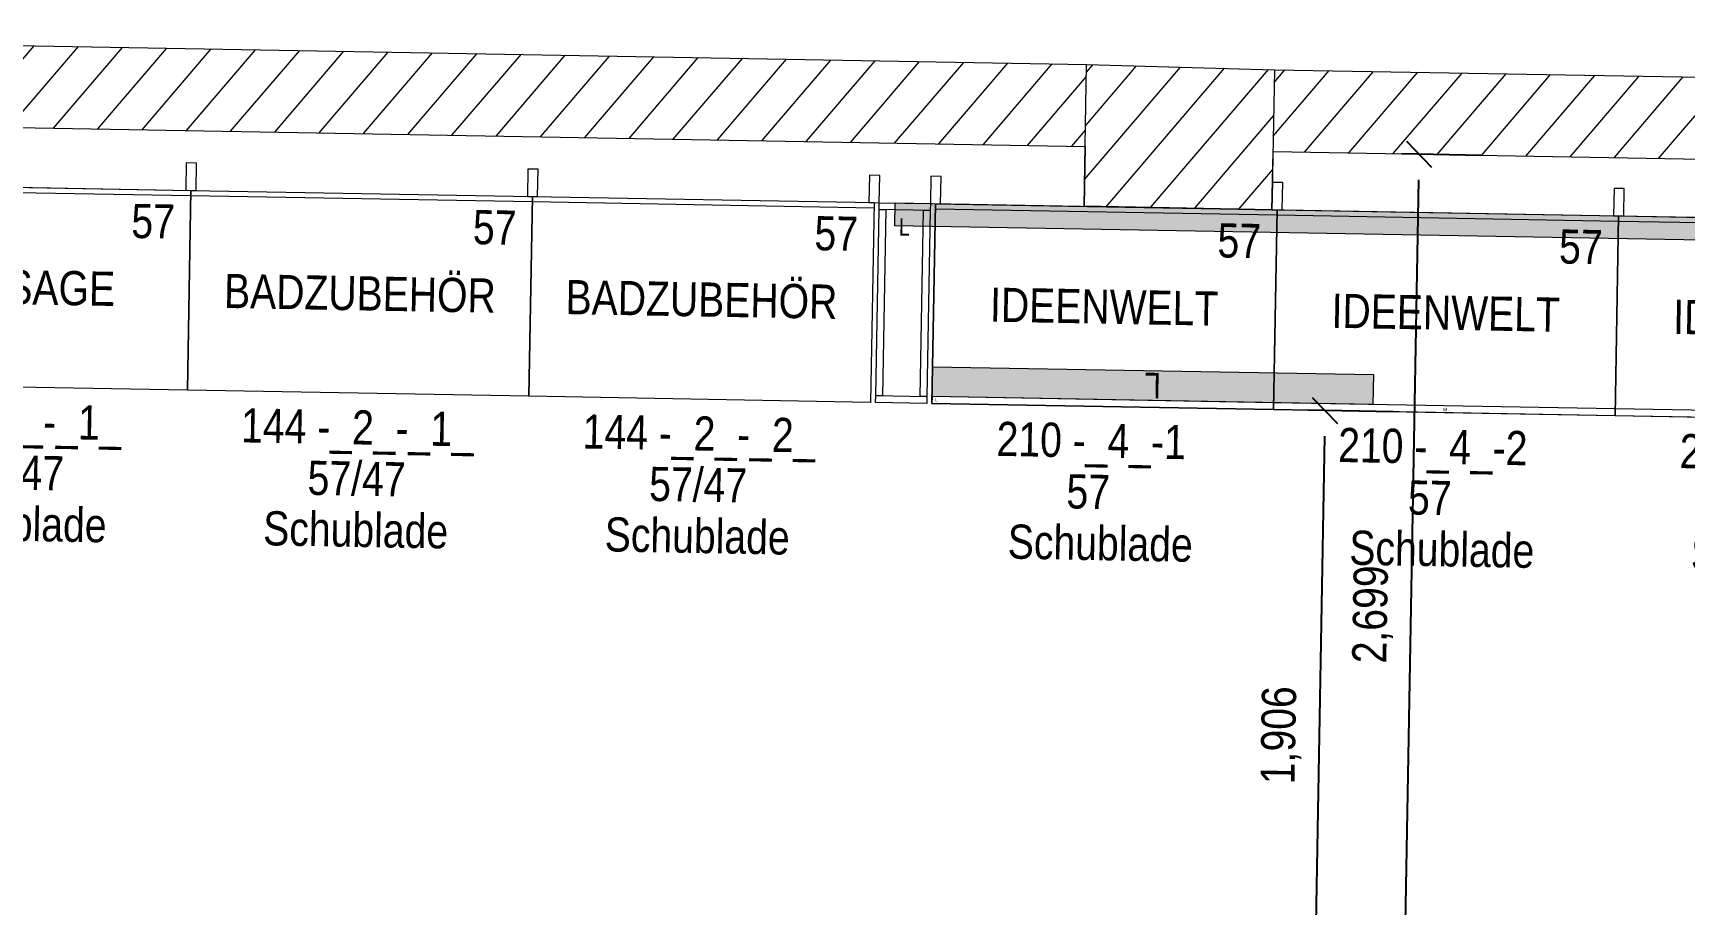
# Model space of a CAD drawing. Header units: millimetres. Extents: x 1954135 to 2038297, y 1349223 to 1397094.
# Drawn here: x 2001489 to 2006325, y 1384050 to 1386603 of the extents above; entities that cross this region are included whole.
import ezdxf
from ezdxf.enums import TextEntityAlignment as Align

# ---------------------------------------------------------------- set-up
doc = ezdxf.new("R2010")
doc.units = ezdxf.units.MM
doc.header["$MEASUREMENT"] = 0
doc.layers.get('Defpoints').update_dxf_attribs({"lineweight": 0})
for name, color, linetype, lineweight in [('01_Grundriss (Construction)', 7, 'Continuous', 0), ('10_Einrichtung', 7, 'Continuous', 0), ('10_Einrichtung (Construction)', 7, 'Continuous', 0), ('12_Deko', 7, 'Continuous', 0), ('13_Ladenbau', 94, 'Continuous', 0), ('20_Sortimentierung', 7, 'Continuous', 0), ('21_Modulnummer', 7, 'Continuous', 0), ('TXT Schrift allgemein', 7, 'Continuous', 13)]:
    doc.layers.add(name, color=color, linetype=linetype, lineweight=lineweight)
doc.styles.add('Rossmann', font='ARIALN.TTF', dxfattribs={"height": 100})
doc.styles.add('Style-Arial Narrow', font='ARIALN.TTF')
doc.dimstyles.new('Rossmann', dxfattribs={"dimtxt": 100, "dimasz": 75, "dimexe": 50, "dimexo": 0.0625, "dimgap": 50, "dimtad": 1, "dimdec": 3, "dimlfac": 0.001, "dimzin": 3, "dimtxsty": 'Rossmann', "dimcen": 0, "dimadec": 3, "dimazin": 0, "dimtfac": 1, "dimtdec": 0, "dimtofl": 0, "dimtmove": 0, "dimatfit": 1, "dimfxl": 200, "dimfxlon": 1, "dimfrac": 2, "dimtolj": 1, "dimtzin": 3, "dimarcsym": 0})

# ---------------------------------------------------------------- blocks, each defined once
blk = doc.blocks.new('_Oblique-1')
at = {"color": 0, "linetype": 'ByBlock', "lineweight": -2}
blk.add_line((0.5, 0.5), (-0.5, -0.5), dxfattribs=at)
blk = doc.blocks.new('*D376')
at = {"layer": '10_Einrichtung', "color": 0, "linetype": 'ByBlock', "lineweight": -2, "transparency": 16777216}
for p, q in [((2005470.9, 1385494.5), (2005220.9, 1385498.9)), ((2005436.8, 1383588.8), (2005186.8, 1383593.3))]:
    blk.add_line(p, q, dxfattribs=at)
at = {"layer": '10_Einrichtung', "color": 0, "linetype": 'Continuous', "lineweight": -2, "transparency": 16777216}
blk.add_line((2005269.6, 1385423), (2005238.2, 1383667.4), dxfattribs=at)
at = {"layer": 'Defpoints', "color": 0, "linetype": 'Continuous', "lineweight": 0, "transparency": 16777216}
for p in [(2006592.7, 1385474.4), (2005236.8, 1383592.4), (2005511.6, 1383587.5)]:
    blk.add_point(p, dxfattribs=at)
at = {"layer": '10_Einrichtung', "color": 0, "linetype": 'Continuous', "lineweight": -2, "transparency": 16777216, "xscale": 75, "yscale": 75, "zscale": 75}
for p, rotation in [((2005270.9, 1385498), 88.9753740006706), ((2005236.8, 1383592.4), 268.9753740006706)]:
    blk.add_blockref('_Oblique-1', p, dxfattribs=dict(at, rotation=rotation))
at = {"layer": '10_Einrichtung', "color": 0, "linetype": 'Continuous', "lineweight": 0, "transparency": 16777216, "insert": (2005143.8, 1384547.2), "char_height": 100, "attachment_point": 5, "rotation": 88.9754, "style": 'Style-Arial Narrow'}
blk.add_mtext('\\A1;1,906', dxfattribs=at)
blk = doc.blocks.new('*U1233')
at = {"layer": '10_Einrichtung', "color": 7, "linetype": 'Continuous', "lineweight": 0}
blk.add_line((-500, 237.5), (500, 237.5), dxfattribs=at)
at = {"layer": '10_Einrichtung', "color": 7, "linetype": 'Continuous', "lineweight": 0, "flags": 128}
for points in [[(-485, 332.5), (-515, 332.5), (-515, 252.5), (-485, 252.5)], [(515, 332.5), (485, 332.5), (485, 252.5), (515, 252.5)], [(-500, 252.5), (500, 252.5), (500, -332.5), (-500, -332.5)]]:
    blk.add_lwpolyline(points, close=True, dxfattribs=at)
at = {"layer": '10_Einrichtung (Construction)', "color": 3, "linetype": 'Continuous', "lineweight": 0}
for p, q in [((-500, 252.5), (-500, -332.5)), ((500, 252.5), (500, -332.5))]:
    blk.add_line(p, q, dxfattribs=at)
at = {"layer": '10_Einrichtung (Construction)', "color": 5, "linetype": 'Continuous', "lineweight": 0}
blk.add_line((-500, 252.5), (500, 252.5), dxfattribs=at)
at = {"layer": '10_Einrichtung', "color": 7, "linetype": 'Continuous', "lineweight": 0, "style": 'Rossmann'}
blk.add_text('57', height=100, dxfattribs=at).set_placement((391.1, 160.1), align=Align.MIDDLE_CENTER)
blk = doc.blocks.new('R1 57_8')
at = {"layer": '10_Einrichtung', "color": 7, "linetype": 'Continuous', "lineweight": 0}
blk.add_blockref('*U1233', (500, -292.5), dxfattribs=at)
blk = doc.blocks.new('I1 57_8')
at = {"layer": '10_Einrichtung', "color": 7, "linetype": 'Continuous', "lineweight": 0}
blk.add_blockref('R1 57_8', (0, 0), dxfattribs=at)
at = {"layer": '20_Sortimentierung', "color": 7, "linetype": 'Continuous', "lineweight": 0, "style": 'Style-Arial Narrow'}
blk.add_attdef('I1 57_8_0', text='', height=100, dxfattribs=at).set_placement((500, -332.5), align=Align.MIDDLE_CENTER)
at = {"layer": '21_Modulnummer', "color": 7, "linetype": 'Continuous', "lineweight": 0, "insert": (500, -675), "char_height": 100, "attachment_point": 2, "line_spacing_factor": 0.6, "style": 'Style-Arial Narrow'}
blk.add_mtext('144 -_2_-_2_', dxfattribs=at)
at = {"layer": '21_Modulnummer', "color": 251, "linetype": 'Continuous', "lineweight": 0, "style": 'Style-Arial Narrow'}
blk.add_attdef('I1 57_8_0', text='', height=100, dxfattribs=at).set_placement((500, -825), align=Align.TOP_CENTER)
at = {"layer": '21_Modulnummer', "color": 5, "linetype": 'Continuous', "lineweight": 0, "style": 'Style-Arial Narrow'}
blk.add_attdef('I1 57_8_0', text='', height=100, dxfattribs=at).set_placement((500, -975), align=Align.TOP_CENTER)
blk = doc.blocks.new('*U1236')
at = {"layer": '10_Einrichtung', "color": 7, "linetype": 'Continuous', "lineweight": 0}
blk.add_line((-500, 237.5), (500, 237.5), dxfattribs=at)
at = {"layer": '10_Einrichtung', "color": 7, "linetype": 'Continuous', "lineweight": 0, "flags": 128}
for points in [[(-485, 332.5), (-515, 332.5), (-515, 252.5), (-485, 252.5)], [(515, 332.5), (485, 332.5), (485, 252.5), (515, 252.5)], [(-500, 252.5), (500, 252.5), (500, -332.5), (-500, -332.5)]]:
    blk.add_lwpolyline(points, close=True, dxfattribs=at)
at = {"layer": '10_Einrichtung (Construction)', "color": 3, "linetype": 'Continuous', "lineweight": 0}
for p, q in [((-500, 252.5), (-500, -332.5)), ((500, 252.5), (500, -332.5))]:
    blk.add_line(p, q, dxfattribs=at)
at = {"layer": '10_Einrichtung (Construction)', "color": 5, "linetype": 'Continuous', "lineweight": 0}
blk.add_line((-500, 252.5), (500, 252.5), dxfattribs=at)
at = {"layer": '10_Einrichtung', "color": 7, "linetype": 'Continuous', "lineweight": 0, "style": 'Rossmann'}
blk.add_text('57', height=100, dxfattribs=at).set_placement((391.1, 160.1), align=Align.MIDDLE_CENTER)
blk = doc.blocks.new('R1 57_9')
at = {"layer": '10_Einrichtung', "color": 7, "linetype": 'Continuous', "lineweight": 0}
blk.add_blockref('*U1236', (500, -292.5), dxfattribs=at)
blk = doc.blocks.new('I1 57_9')
at = {"layer": '10_Einrichtung', "color": 7, "linetype": 'Continuous', "lineweight": 0}
blk.add_blockref('R1 57_9', (0, 0), dxfattribs=at)
at = {"layer": '20_Sortimentierung', "color": 7, "linetype": 'Continuous', "lineweight": 0, "style": 'Style-Arial Narrow'}
blk.add_attdef('I1 57_9_0', text='', height=100, dxfattribs=at).set_placement((500, -332.5), align=Align.MIDDLE_CENTER)
at = {"layer": '21_Modulnummer', "color": 7, "linetype": 'Continuous', "lineweight": 0, "insert": (500, -675), "char_height": 100, "attachment_point": 2, "line_spacing_factor": 0.6, "style": 'Style-Arial Narrow'}
blk.add_mtext('12 -_1_-_1_', dxfattribs=at)
at = {"layer": '21_Modulnummer', "color": 251, "linetype": 'Continuous', "lineweight": 0, "style": 'Style-Arial Narrow'}
blk.add_attdef('I1 57_9_0', text='', height=100, dxfattribs=at).set_placement((500, -825), align=Align.TOP_CENTER)
at = {"layer": '21_Modulnummer', "color": 5, "linetype": 'Continuous', "lineweight": 0, "style": 'Style-Arial Narrow'}
blk.add_attdef('I1 57_9_0', text='', height=100, dxfattribs=at).set_placement((500, -975), align=Align.TOP_CENTER)
blk = doc.blocks.new('*U1242')
at = {"layer": '10_Einrichtung', "color": 7, "linetype": 'Continuous', "lineweight": 0}
blk.add_line((-500, 237.5), (500, 237.5), dxfattribs=at)
at = {"layer": '10_Einrichtung', "color": 7, "linetype": 'Continuous', "lineweight": 0, "flags": 128}
for points in [[(-485, 332.5), (-515, 332.5), (-515, 252.5), (-485, 252.5)], [(515, 332.5), (485, 332.5), (485, 252.5), (515, 252.5)], [(-500, 252.5), (500, 252.5), (500, -332.5), (-500, -332.5)]]:
    blk.add_lwpolyline(points, close=True, dxfattribs=at)
at = {"layer": '10_Einrichtung (Construction)', "color": 3, "linetype": 'Continuous', "lineweight": 0}
for p, q in [((-500, 252.5), (-500, -332.5)), ((500, 252.5), (500, -332.5))]:
    blk.add_line(p, q, dxfattribs=at)
at = {"layer": '10_Einrichtung (Construction)', "color": 5, "linetype": 'Continuous', "lineweight": 0}
blk.add_line((-500, 252.5), (500, 252.5), dxfattribs=at)
at = {"layer": '10_Einrichtung', "color": 7, "linetype": 'Continuous', "lineweight": 0, "style": 'Rossmann'}
blk.add_text('57', height=100, dxfattribs=at).set_placement((391.1, 160.1), align=Align.MIDDLE_CENTER)
blk = doc.blocks.new('R1 57_11')
at = {"layer": '10_Einrichtung', "color": 7, "linetype": 'Continuous', "lineweight": 0}
blk.add_blockref('*U1242', (500, -292.5), dxfattribs=at)
blk = doc.blocks.new('I1 57_11')
at = {"layer": '10_Einrichtung', "color": 7, "linetype": 'Continuous', "lineweight": 0}
blk.add_blockref('R1 57_11', (0, 0), dxfattribs=at)
at = {"layer": '20_Sortimentierung', "color": 7, "linetype": 'Continuous', "lineweight": 0, "style": 'Style-Arial Narrow'}
blk.add_attdef('I1 57_11_0', text='', height=100, dxfattribs=at).set_placement((500, -332.5), align=Align.MIDDLE_CENTER)
at = {"layer": '21_Modulnummer', "color": 7, "linetype": 'Continuous', "lineweight": 0, "insert": (500, -675), "char_height": 100, "attachment_point": 2, "line_spacing_factor": 0.6, "style": 'Style-Arial Narrow'}
blk.add_mtext('144 -_2_-_1_', dxfattribs=at)
at = {"layer": '21_Modulnummer', "color": 251, "linetype": 'Continuous', "lineweight": 0, "style": 'Style-Arial Narrow'}
blk.add_attdef('I1 57_11_0', text='', height=100, dxfattribs=at).set_placement((500, -825), align=Align.TOP_CENTER)
at = {"layer": '21_Modulnummer', "color": 5, "linetype": 'Continuous', "lineweight": 0, "style": 'Style-Arial Narrow'}
blk.add_attdef('I1 57_11_0', text='', height=100, dxfattribs=at).set_placement((500, -975), align=Align.TOP_CENTER)
blk = doc.blocks.new('*U1288')
at = {"layer": '10_Einrichtung', "color": 7, "linetype": 'Continuous', "lineweight": 0}
blk.add_line((-500, 237.5), (500, 237.5), dxfattribs=at)
at = {"layer": '10_Einrichtung', "color": 7, "linetype": 'Continuous', "lineweight": 0, "flags": 128}
for points in [[(-485, 332.5), (-515, 332.5), (-515, 252.5), (-485, 252.5)], [(515, 332.5), (485, 332.5), (485, 252.5), (515, 252.5)], [(-500, 252.5), (500, 252.5), (500, -332.5), (-500, -332.5)]]:
    blk.add_lwpolyline(points, close=True, dxfattribs=at)
at = {"layer": '10_Einrichtung (Construction)', "color": 3, "linetype": 'Continuous', "lineweight": 0}
for p, q in [((-500, 252.5), (-500, -332.5)), ((500, 252.5), (500, -332.5))]:
    blk.add_line(p, q, dxfattribs=at)
at = {"layer": '10_Einrichtung (Construction)', "color": 5, "linetype": 'Continuous', "lineweight": 0}
blk.add_line((-500, 252.5), (500, 252.5), dxfattribs=at)
at = {"layer": '10_Einrichtung', "color": 7, "linetype": 'Continuous', "lineweight": 0, "style": 'Rossmann'}
blk.add_text('57', height=100, dxfattribs=at).set_placement((391.1, 160.1), align=Align.MIDDLE_CENTER)
blk = doc.blocks.new('R1 57_13')
at = {"layer": '10_Einrichtung', "color": 7, "linetype": 'Continuous', "lineweight": 0}
blk.add_blockref('*U1288', (500, -292.5), dxfattribs=at)
blk = doc.blocks.new('I1 57_13')
at = {"layer": '10_Einrichtung', "color": 7, "linetype": 'Continuous', "lineweight": 0}
blk.add_blockref('R1 57_13', (0, 0), dxfattribs=at)
at = {"layer": '20_Sortimentierung', "color": 7, "linetype": 'Continuous', "lineweight": 0, "style": 'Style-Arial Narrow'}
blk.add_attdef('I1 57_13_0', text='', height=100, dxfattribs=at).set_placement((499, -332.5), align=Align.MIDDLE_CENTER)
at = {"layer": '21_Modulnummer', "color": 7, "linetype": 'Continuous', "lineweight": 0, "insert": (468.2, -675), "char_height": 100, "attachment_point": 2, "line_spacing_factor": 0.6, "style": 'Style-Arial Narrow'}
blk.add_mtext('210 -_4_-1', dxfattribs=at)
at = {"layer": '21_Modulnummer', "color": 251, "linetype": 'Continuous', "lineweight": 0, "style": 'Style-Arial Narrow'}
blk.add_attdef('I1 57_13_0', text='', height=100, dxfattribs=at).set_placement((462.1, -825), align=Align.TOP_CENTER)
at = {"layer": '21_Modulnummer', "color": 5, "linetype": 'Continuous', "lineweight": 0, "style": 'Style-Arial Narrow'}
blk.add_attdef('I1 57_13_0', text='', height=100, dxfattribs=at).set_placement((500, -975), align=Align.TOP_CENTER)
blk = doc.blocks.new('*U1291')
at = {"layer": '10_Einrichtung', "color": 7, "linetype": 'Continuous', "lineweight": 0}
blk.add_line((-500, 237.5), (500, 237.5), dxfattribs=at)
at = {"layer": '10_Einrichtung', "color": 7, "linetype": 'Continuous', "lineweight": 0, "flags": 128}
for points in [[(-485, 332.5), (-515, 332.5), (-515, 252.5), (-485, 252.5)], [(515, 332.5), (485, 332.5), (485, 252.5), (515, 252.5)], [(-500, 252.5), (500, 252.5), (500, -332.5), (-500, -332.5)]]:
    blk.add_lwpolyline(points, close=True, dxfattribs=at)
at = {"layer": '10_Einrichtung (Construction)', "color": 3, "linetype": 'Continuous', "lineweight": 0}
for p, q in [((-500, 252.5), (-500, -332.5)), ((500, 252.5), (500, -332.5))]:
    blk.add_line(p, q, dxfattribs=at)
at = {"layer": '10_Einrichtung (Construction)', "color": 5, "linetype": 'Continuous', "lineweight": 0}
blk.add_line((-500, 252.5), (500, 252.5), dxfattribs=at)
at = {"layer": '10_Einrichtung', "color": 7, "linetype": 'Continuous', "lineweight": 0, "style": 'Rossmann'}
blk.add_text('57', height=100, dxfattribs=at).set_placement((391.1, 160.1), align=Align.MIDDLE_CENTER)
blk = doc.blocks.new('R1 57_14')
at = {"layer": '10_Einrichtung', "color": 7, "linetype": 'Continuous', "lineweight": 0}
blk.add_blockref('*U1291', (500, -292.5), dxfattribs=at)
blk = doc.blocks.new('I1 57_14')
at = {"layer": '10_Einrichtung', "color": 7, "linetype": 'Continuous', "lineweight": 0}
blk.add_blockref('R1 57_14', (0, 0), dxfattribs=at)
at = {"layer": '20_Sortimentierung', "color": 7, "linetype": 'Continuous', "lineweight": 0, "style": 'Style-Arial Narrow'}
blk.add_attdef('I1 57_14_0', text='', height=100, dxfattribs=at).set_placement((499, -332.5), align=Align.MIDDLE_CENTER)
at = {"layer": '21_Modulnummer', "color": 7, "linetype": 'Continuous', "lineweight": 0, "insert": (468.2, -675), "char_height": 100, "attachment_point": 2, "line_spacing_factor": 0.6, "style": 'Style-Arial Narrow'}
blk.add_mtext('210 -_4_-2', dxfattribs=at)
at = {"layer": '21_Modulnummer', "color": 251, "linetype": 'Continuous', "lineweight": 0, "style": 'Style-Arial Narrow'}
blk.add_attdef('I1 57_14_0', text='', height=100, dxfattribs=at).set_placement((462.1, -825), align=Align.TOP_CENTER)
at = {"layer": '21_Modulnummer', "color": 5, "linetype": 'Continuous', "lineweight": 0, "style": 'Style-Arial Narrow'}
blk.add_attdef('I1 57_14_0', text='', height=100, dxfattribs=at).set_placement((500, -975), align=Align.TOP_CENTER)
blk = doc.blocks.new('*U1294')
at = {"layer": '10_Einrichtung', "color": 7, "linetype": 'Continuous', "lineweight": 0}
blk.add_line((-500, 237.5), (500, 237.5), dxfattribs=at)
at = {"layer": '10_Einrichtung', "color": 7, "linetype": 'Continuous', "lineweight": 0, "flags": 128}
for points in [[(-485, 332.5), (-515, 332.5), (-515, 252.5), (-485, 252.5)], [(515, 332.5), (485, 332.5), (485, 252.5), (515, 252.5)], [(-500, 252.5), (500, 252.5), (500, -332.5), (-500, -332.5)]]:
    blk.add_lwpolyline(points, close=True, dxfattribs=at)
at = {"layer": '10_Einrichtung (Construction)', "color": 3, "linetype": 'Continuous', "lineweight": 0}
for p, q in [((-500, 252.5), (-500, -332.5)), ((500, 252.5), (500, -332.5))]:
    blk.add_line(p, q, dxfattribs=at)
at = {"layer": '10_Einrichtung (Construction)', "color": 5, "linetype": 'Continuous', "lineweight": 0}
blk.add_line((-500, 252.5), (500, 252.5), dxfattribs=at)
at = {"layer": '10_Einrichtung', "color": 7, "linetype": 'Continuous', "lineweight": 0, "style": 'Rossmann'}
blk.add_text('57', height=100, dxfattribs=at).set_placement((391.1, 160.1), align=Align.MIDDLE_CENTER)
blk = doc.blocks.new('R1 57_15')
at = {"layer": '10_Einrichtung', "color": 7, "linetype": 'Continuous', "lineweight": 0}
blk.add_blockref('*U1294', (500, -292.5), dxfattribs=at)
blk = doc.blocks.new('I1 57_15')
at = {"layer": '10_Einrichtung', "color": 7, "linetype": 'Continuous', "lineweight": 0}
blk.add_blockref('R1 57_15', (0, 0), dxfattribs=at)
at = {"layer": '20_Sortimentierung', "color": 7, "linetype": 'Continuous', "lineweight": 0, "style": 'Style-Arial Narrow'}
blk.add_attdef('I1 57_15_0', text='', height=100, dxfattribs=at).set_placement((499, -332.5), align=Align.MIDDLE_CENTER)
at = {"layer": '21_Modulnummer', "color": 7, "linetype": 'Continuous', "lineweight": 0, "insert": (468.2, -675), "char_height": 100, "attachment_point": 2, "line_spacing_factor": 0.6, "style": 'Style-Arial Narrow'}
blk.add_mtext('210 -_4_-3', dxfattribs=at)
at = {"layer": '21_Modulnummer', "color": 251, "linetype": 'Continuous', "lineweight": 0, "style": 'Style-Arial Narrow'}
blk.add_attdef('I1 57_15_0', text='', height=100, dxfattribs=at).set_placement((462.1, -825), align=Align.TOP_CENTER)
at = {"layer": '21_Modulnummer', "color": 5, "linetype": 'Continuous', "lineweight": 0, "style": 'Style-Arial Narrow'}
blk.add_attdef('I1 57_15_0', text='', height=100, dxfattribs=at).set_placement((500, -975), align=Align.TOP_CENTER)
blk = doc.blocks.new('*U1342')
at = {"layer": '10_Einrichtung', "color": 153, "linetype": 'Continuous', "lineweight": 13, "flags": 128}
for points in [[(75, 272.5), (-75, 272.5), (-75, 292.5), (75, 292.5)], [(-75, -272.5), (-75, 272.5), (-55, 272.5), (-55, -272.5)], [(55, -272.5), (55, 272.5), (75, 272.5), (75, -272.5)], [(75, -292.5), (-75, -292.5), (-75, -272.5), (75, -272.5)]]:
    blk.add_lwpolyline(points, close=True, dxfattribs=at)
blk = doc.blocks.new('*U1343')
at = {"layer": '10_Einrichtung', "color": 7, "linetype": 'Continuous', "lineweight": 0, "flags": 128}
for points in [[(-105, -40), (-75, -40), (-75, 40), (-105, 40)], [(75, -40), (105, -40), (105, 40), (75, 40)]]:
    blk.add_lwpolyline(points, close=True, dxfattribs=at)
blk = doc.blocks.new('*U1341')
at = {"layer": '10_Einrichtung', "color": 153, "linetype": 'Continuous', "lineweight": 13}
blk.add_blockref('*U1342', (0, 40), dxfattribs=at)
at = {"layer": '10_Einrichtung', "color": 7, "linetype": 'Continuous', "lineweight": 0}
blk.add_blockref('*U1343', (0, -292.5), dxfattribs=at)
blk = doc.blocks.new('IWl-A-i')
at = {"layer": '10_Einrichtung', "color": 153, "linetype": 'Continuous', "lineweight": 13}
blk.add_blockref('*U1341', (90, 292.5), dxfattribs=at)
at = {"layer": '10_Einrichtung', "color": 7, "linetype": 'Continuous', "style": 'Style-Arial Narrow'}
blk.add_text('L', height=50, rotation=180, dxfattribs=at).set_placement((90, 85), align=Align.TOP_CENTER)
blk = doc.blocks.new('*U1364')
at = {"layer": '10_Einrichtung', "color": 153, "linetype": 'Continuous', "lineweight": 13, "flags": 128}
blk.add_lwpolyline([(500, 9.3), (-500, 9.3), (-500, -10.7), (500, -10.7)], close=True, dxfattribs=at)
at = {"layer": '21_Modulnummer', "color": 7, "linetype": 'Continuous', "style": 'Style-Arial Narrow'}
blk.add_text('L', height=10, dxfattribs=at).set_placement((-487.8, 5.7), align=Align.TOP_CENTER)
blk = doc.blocks.new('*U1365')
at = {"layer": '10_Einrichtung', "color": 153, "linetype": 'Continuous', "lineweight": 13, "flags": 128}
blk.add_lwpolyline([(500, 10.7), (-500, 10.7), (-500, -9.3), (500, -9.3)], close=True, dxfattribs=at)
at = {"layer": '21_Modulnummer', "color": 7, "linetype": 'Continuous', "style": 'Style-Arial Narrow'}
blk.add_text('M', height=10, dxfattribs=at).set_placement((1.7, 4.3), align=Align.TOP_CENTER)
blk = doc.blocks.new('*U1366')
at = {"layer": '10_Einrichtung', "color": 153, "linetype": 'Continuous', "lineweight": 13, "flags": 128}
blk.add_lwpolyline([(500, 10.7), (-500, 10.7), (-500, -9.3), (500, -9.3)], close=True, dxfattribs=at)
at = {"layer": '21_Modulnummer', "color": 7, "linetype": 'Continuous', "style": 'Style-Arial Narrow'}
blk.add_text('M', height=10, dxfattribs=at).set_placement((-0.1, 4.3), align=Align.TOP_CENTER)
blk = doc.blocks.new('*D1499')
at = {"layer": '13_Ladenbau', "color": 0, "linetype": 'ByBlock', "lineweight": -2, "transparency": 16777216}
for p, q in [((2001361.5, 1386328.1), (2001111.5, 1386332.5)), ((2001306.3, 1383241.3), (2001056.3, 1383245.7))]:
    blk.add_line(p, q, dxfattribs=at)
at = {"layer": '13_Ladenbau', "color": 94, "linetype": 'Continuous', "lineweight": -2, "transparency": 16777216}
blk.add_line((2001160.2, 1386256.7), (2001107.6, 1383319.8), dxfattribs=at)
at = {"layer": 'Defpoints', "color": 0, "linetype": 'Continuous', "lineweight": 0, "transparency": 16777216}
for p in [(2002335.3, 1386310.7), (2001106.3, 1383244.8), (2001409.2, 1383239.4)]:
    blk.add_point(p, dxfattribs=at)
at = {"layer": '13_Ladenbau', "color": 94, "linetype": 'Continuous', "lineweight": -2, "transparency": 16777216, "xscale": 75, "yscale": 75, "zscale": 75}
for p, rotation in [((2001161.5, 1386331.7), 88.97537400066749), ((2001106.3, 1383244.8), 268.9753740006675)]:
    blk.add_blockref('_Oblique-1', p, dxfattribs=dict(at, rotation=rotation))
at = {"layer": '13_Ladenbau', "color": 0, "linetype": 'Continuous', "lineweight": 0, "transparency": 16777216, "insert": (2001023.8, 1384790.2), "char_height": 100, "attachment_point": 5, "rotation": 88.9754, "style": 'Style-Arial Narrow'}
blk.add_mtext('\\A1;3,087', dxfattribs=at)
blk = doc.blocks.new('*D1500')
at = {"layer": '13_Ladenbau', "color": 0, "linetype": 'ByBlock', "lineweight": -2, "transparency": 16777216}
for p, q in [((2005727.8, 1386245), (2005496.5, 1386249.1)), ((2005322.8, 1383552.9), (2005548.2, 1383548.8))]:
    blk.add_line(p, q, dxfattribs=at)
at = {"layer": '13_Ladenbau', "color": 94, "linetype": 'Continuous', "lineweight": -2, "transparency": 16777216}
blk.add_line((2005545.2, 1386173.2), (2005499.6, 1383624.7), dxfattribs=at)
at = {"layer": 'Defpoints', "color": 0, "linetype": 'Continuous', "lineweight": 0, "transparency": 16777216}
for p in [(2005727.9, 1386245), (2005322.8, 1383552.9), (2005498.3, 1383549.7)]:
    blk.add_point(p, dxfattribs=at)
at = {"layer": '13_Ladenbau', "color": 94, "linetype": 'Continuous', "lineweight": -2, "transparency": 16777216, "xscale": 75, "yscale": 75, "zscale": 75}
for p, rotation in [((2005546.5, 1386248.2), 88.97537400047342), ((2005498.3, 1383549.7), 268.9753740004734)]:
    blk.add_blockref('_Oblique-1', p, dxfattribs=dict(at, rotation=rotation))
at = {"layer": '13_Ladenbau', "color": 0, "linetype": 'Continuous', "lineweight": 0, "transparency": 16777216, "insert": (2005412.3, 1384900.9), "char_height": 100, "attachment_point": 5, "rotation": 88.9754, "style": 'Style-Arial Narrow'}
blk.add_mtext('\\A1;2,699', dxfattribs=at)
blk = doc.blocks.new('IW_L-A')
at = {"layer": '12_Deko', "color": 7, "linetype": 'Continuous', "transparency": 33554636, "flags": 128}
blk.add_lwpolyline([(-1290.4, 0), (0, 0), (0, -87.5), (-1290.4, -87.5)], close=True, dxfattribs=at)
at = {"layer": '12_Deko', "color": 2, "linetype": 'Continuous', "transparency": 33554636}
blk.add_solid([(-1290.4, 0), (0, 0), (-1290.4, -87.5), (0, -87.5)], dxfattribs=at)
at = {"layer": '12_Deko', "color": 7, "linetype": 'Continuous', "lineweight": 0, "style": 'Rossmann'}
blk.add_text('L', height=75, dxfattribs=at).set_placement((-645.2, -43.8), align=Align.MIDDLE_CENTER)

msp = doc.modelspace()

# ---------------------------------------------------------------- hatches: boundary and pattern name
at = {"layer": '01_Grundriss (Construction)', "linetype": 'Continuous', "lineweight": 0}
h = msp.add_hatch(dxfattribs=at)
h.set_pattern_fill('HATCH', style=0, pattern_type=2)
h.set_pattern_definition([(49.4754, (2002849.7, 1385383.33), (-76.0127, 64.9775), [])])
h.paths.add_polyline_path([(1999400.1025, 1386363.1533), (2004569.2759, 1386270.7026), (2004573.5676, 1386510.6642), (1999404.3943, 1386603.1149)], flags=0)
h = msp.add_hatch(dxfattribs=at)
h.set_pattern_fill('HATCH', style=0, pattern_type=2)
h.set_pattern_definition([(49.475, (2004848.48, 1386503.25), (-76.013, 64.977), [])])
h.paths.add_polyline_path([(2004573.5676, 1386510.6642), (2005123.3902, 1386495.8298), (2005116.0586, 1386085.8954), (2004566.1465, 1386095.7306)], flags=0)
h = msp.add_hatch(dxfattribs=at)
h.set_pattern_fill('HATCH', style=0, pattern_type=2)
h.set_pattern_definition([(49.4754, (2010996.91, 1386405.02), (-76.0127, 64.9775), [])])
h.paths.add_polyline_path([(2005119.0985, 1386255.8682), (2010448.2463, 1386160.5564), (2010536.3688, 1385315.1367), (2010775.0755, 1385340.0184), (2010664.93, 1386396.7194), (2005123.3902, 1386495.8298)], flags=0)

# ---------------------------------------------------------------- linework, layer by layer
at = {"layer": '01_Grundriss (Construction)', "lineweight": 0}
for p, q in [((1999404.3943, 1386603.1149), (2004573.5676, 1386510.6642)), ((2005123.3902, 1386495.8298), (2010664.93, 1386396.7194)), ((1999400.1025, 1386363.1533), (2004569.2759, 1386270.7026)), ((2005119.0985, 1386255.8682), (2010448.2463, 1386160.5564))]:
    msp.add_line(p, q, dxfattribs=at)
at = {"layer": '01_Grundriss (Construction)', "color": 7, "linetype": 'Continuous', "lineweight": 0}
for p, q in [((1999400.1025, 1386363.1533), (2004569.2759, 1386270.7026)), ((1999400.1025, 1386363.1533), (2004569.2759, 1386270.7026)), ((2004569.2759, 1386270.7026), (2004566.1465, 1386095.7306)), ((2005116.0586, 1386085.8954), (2005119.0985, 1386255.8682)), ((2005119.0985, 1386255.8682), (2010448.2463, 1386160.5564)), ((2004566.1465, 1386095.7306), (2005116.0586, 1386085.8954))]:
    msp.add_line(p, q, dxfattribs=at)
at = {"layer": '01_Grundriss (Construction)', "color": 7, "linetype": 'Continuous', "lineweight": 0, "flags": 128}
msp.add_lwpolyline([(2004573.5676, 1386510.6642), (2005123.3902, 1386495.8298), (2005116.0586, 1386085.8954), (2004566.1465, 1386095.7306)], close=True, dxfattribs=at)
at = {"layer": '12_Deko', "color": 153, "linetype": 'Continuous', "true_color": 0x6495ed, "transparency": 33554636, "flags": 128}
msp.add_lwpolyline([(2004013.4222, 1386105.6161), (2008246.9848, 1386029.8988), (2008245.7938, 1385963.3081), (2004012.2312, 1386039.0254)], close=True, dxfattribs=at)
at = {"layer": '12_Deko', "color": 153, "linetype": 'Continuous', "true_color": 0x6495ed, "transparency": 33554636}
msp.add_solid([(2004013.4222, 1386105.6161), (2008246.9848, 1386029.8988), (2004012.2312, 1386039.0254), (2008245.7938, 1385963.3081)], dxfattribs=at)

# ---------------------------------------------------------------- block references
at = {"layer": '10_Einrichtung', "color": 153, "linetype": 'Continuous', "lineweight": 13, "true_color": 0x6495ed}
for name, p, rotation in [('IWl-A-i', (2004131.9313, 1386143.5029), 178.9753740007146), ('*U1364', (2004620.8666, 1385520.3632), 358.9753740007146), ('*U1365', (2005620.6823, 1385501.1173), 358.9753740007146), ('*U1366', (2006620.5224, 1385483.2351), 358.9753740007146)]:
    msp.add_blockref(name, p, dxfattribs=dict(at, rotation=rotation))
at = {"layer": '12_Deko', "color": 7, "linetype": 'Continuous', "transparency": 33554636, "rotation": 178.9753740007033}
msp.add_blockref('IW_L-A', (2004121.0715, 1385538.5964), dxfattribs=at)
at = {"layer": 'TXT Schrift allgemein'}
ref = msp.add_blockref('I1 57_9', (2000952.4398, 1386200.3681), dxfattribs=dict(at, rotation=358.9753740006655))
ref.add_attrib('I1 57_9_0', '57/47', dxfattribs={"layer": '21_Modulnummer', "color": 251, "linetype": 'Continuous', "lineweight": 0, "height": 100, "rotation": 358.975374, "style": 'Style-Arial Narrow'}).set_placement((2001437.6071, 1385366.559), align=Align.TOP_CENTER)
ref.add_attrib('I1 57_9_0', 'MASSAGE', dxfattribs={"layer": '20_Sortimentierung', "color": 7, "linetype": 'Continuous', "lineweight": 0, "height": 100, "rotation": 358.975374, "style": 'Style-Arial Narrow'}).set_placement((2001446.4141, 1385858.9802), align=Align.MIDDLE_CENTER)
ref.add_attrib('I1 57_9_0', 'Schublade', dxfattribs={"layer": '21_Modulnummer', "color": 5, "linetype": 'Continuous', "lineweight": 0, "height": 100, "rotation": 358.975374, "style": 'Style-Arial Narrow'}).set_placement((2001434.9248, 1385216.583), align=Align.TOP_CENTER)
ref = msp.add_blockref('I1 57_11', (2001952.2799, 1386182.486), dxfattribs=dict(at, rotation=358.9753740006655))
ref.add_attrib('I1 57_11_0', '57/47', dxfattribs={"layer": '21_Modulnummer', "color": 251, "linetype": 'Continuous', "lineweight": 0, "height": 100, "rotation": 358.975374, "style": 'Style-Arial Narrow'}).set_placement((2002437.4472, 1385348.6768), align=Align.TOP_CENTER)
ref.add_attrib('I1 57_11_0', 'BADZUBEHÖR', dxfattribs={"layer": '20_Sortimentierung', "color": 7, "linetype": 'Continuous', "lineweight": 0, "height": 100, "rotation": 358.975374, "style": 'Style-Arial Narrow'}).set_placement((2002446.2542, 1385841.0981), align=Align.MIDDLE_CENTER)
ref.add_attrib('I1 57_11_0', 'Schublade', dxfattribs={"layer": '21_Modulnummer', "color": 5, "linetype": 'Continuous', "lineweight": 0, "height": 100, "rotation": 358.975374, "style": 'Style-Arial Narrow'}).set_placement((2002434.7649, 1385198.7008), align=Align.TOP_CENTER)
ref = msp.add_blockref('I1 57_8', (2002952.12, 1386164.6038), dxfattribs=dict(at, rotation=358.9753740006655))
ref.add_attrib('I1 57_8_0', '57/47', dxfattribs={"layer": '21_Modulnummer', "color": 251, "linetype": 'Continuous', "lineweight": 0, "height": 100, "rotation": 358.975374, "style": 'Style-Arial Narrow'}).set_placement((2003437.2873, 1385330.7947), align=Align.TOP_CENTER)
ref.add_attrib('I1 57_8_0', 'BADZUBEHÖR', dxfattribs={"layer": '20_Sortimentierung', "color": 7, "linetype": 'Continuous', "lineweight": 0, "height": 100, "rotation": 358.975374, "style": 'Style-Arial Narrow'}).set_placement((2003446.0943, 1385823.2159), align=Align.MIDDLE_CENTER)
ref.add_attrib('I1 57_8_0', 'Schublade', dxfattribs={"layer": '21_Modulnummer', "color": 5, "linetype": 'Continuous', "lineweight": 0, "height": 100, "rotation": 358.975374, "style": 'Style-Arial Narrow'}).set_placement((2003434.605, 1385180.8187), align=Align.TOP_CENTER)
ref = msp.add_blockref('I1 57_13', (2004131.9313, 1386143.5029), dxfattribs=dict(at, rotation=358.9753740007146))
ref.add_attrib('I1 57_13_0', '57', dxfattribs={"layer": '21_Modulnummer', "color": 251, "linetype": 'Continuous', "lineweight": 0, "height": 100, "rotation": 358.975374, "style": 'Style-Arial Narrow'}).set_placement((2004579.1896, 1385310.3718), align=Align.TOP_CENTER)
ref.add_attrib('I1 57_13_0', 'IDEENWELT', dxfattribs={"layer": '20_Sortimentierung', "color": 7, "linetype": 'Continuous', "lineweight": 0, "height": 100, "rotation": 358.975374, "style": 'Style-Arial Narrow'}).set_placement((2004624.9019, 1385802.133), align=Align.MIDDLE_CENTER)
ref.add_attrib('I1 57_13_0', 'Schublade', dxfattribs={"layer": '21_Modulnummer', "color": 5, "linetype": 'Continuous', "lineweight": 0, "height": 100, "rotation": 358.975374, "style": 'Style-Arial Narrow'}).set_placement((2004614.4163, 1385159.7177), align=Align.TOP_CENTER)
ref = msp.add_blockref('I1 57_14', (2005131.7714, 1386125.6208), dxfattribs=dict(at, rotation=358.9753740007146))
ref.add_attrib('I1 57_14_0', '57', dxfattribs={"layer": '21_Modulnummer', "color": 251, "linetype": 'Continuous', "lineweight": 0, "height": 100, "rotation": 358.975374, "style": 'Style-Arial Narrow'}).set_placement((2005579.0297, 1385292.4896), align=Align.TOP_CENTER)
ref.add_attrib('I1 57_14_0', 'IDEENWELT', dxfattribs={"layer": '20_Sortimentierung', "color": 7, "linetype": 'Continuous', "lineweight": 0, "height": 100, "rotation": 358.975374, "style": 'Style-Arial Narrow'}).set_placement((2005624.742, 1385784.2508), align=Align.MIDDLE_CENTER)
ref.add_attrib('I1 57_14_0', 'Schublade', dxfattribs={"layer": '21_Modulnummer', "color": 5, "linetype": 'Continuous', "lineweight": 0, "height": 100, "rotation": 358.975374, "style": 'Style-Arial Narrow'}).set_placement((2005614.2564, 1385141.8356), align=Align.TOP_CENTER)
ref = msp.add_blockref('I1 57_15', (2006131.6115, 1386107.7386), dxfattribs=dict(at, rotation=358.9753740007146))
ref.add_attrib('I1 57_15_0', '57', dxfattribs={"layer": '21_Modulnummer', "color": 251, "linetype": 'Continuous', "lineweight": 0, "height": 100, "rotation": 358.975374, "style": 'Style-Arial Narrow'}).set_placement((2006578.8698, 1385274.6075), align=Align.TOP_CENTER)
ref.add_attrib('I1 57_15_0', 'IDEENWELT', dxfattribs={"layer": '20_Sortimentierung', "color": 7, "linetype": 'Continuous', "lineweight": 0, "height": 100, "rotation": 358.975374, "style": 'Style-Arial Narrow'}).set_placement((2006624.5821, 1385766.3687), align=Align.MIDDLE_CENTER)
ref.add_attrib('I1 57_15_0', 'Schublade', dxfattribs={"layer": '21_Modulnummer', "color": 5, "linetype": 'Continuous', "lineweight": 0, "height": 100, "rotation": 358.975374, "style": 'Style-Arial Narrow'}).set_placement((2006614.0965, 1385123.9535), align=Align.TOP_CENTER)

# ---------------------------------------------------------------- dimensions: what is measured, and where the dimension line sits
at = {"layer": '10_Einrichtung', "linetype": 'Continuous', "lineweight": 0}
dim = msp.add_linear_dim(base=(2005236.8377, 1383592.4075), p1=(2006592.7085, 1385474.392), p2=(2005511.5853, 1383587.4937), angle=268.975374, dimstyle='Rossmann', override={"dimtxsty": 'Style-Arial Narrow', "dimblk": '_Oblique-1', "dimtdec": 3, "dimfrac": 0}, dxfattribs=at)
dim.commit()
dim.dimension.update_dxf_attribs({"geometry": '*D376', "text_midpoint": (2005143.8009, 1384547.1886)})
at = {"layer": '13_Ladenbau', "color": 94, "linetype": 'Continuous', "lineweight": 0}
for base, p1, p2, picture, middle in [((2001106.302, 1383244.8394), (2002335.2597, 1386310.658), (2001409.2331, 1383239.4214), '*D1499', (2001023.8279, 1384790.2137)), ((2005498.2518, 1383549.7336), (2005727.8638, 1386244.9805), (2005322.7727, 1383552.8721), '*D1500', (2005412.3051, 1384900.9475))]:
    dim = msp.add_linear_dim(base=base, p1=p1, p2=p2, angle=268.975374, dimstyle='Rossmann', override={"dimtxsty": 'Style-Arial Narrow', "dimblk": '_Oblique-1', "dimclrd": 94, "dimtdec": 3, "dimfrac": 0}, dxfattribs=at)
    dim.commit()
    dim.dimension.update_dxf_attribs({"geometry": picture, "text_midpoint": middle})

doc.saveas('drawing.dxf')
